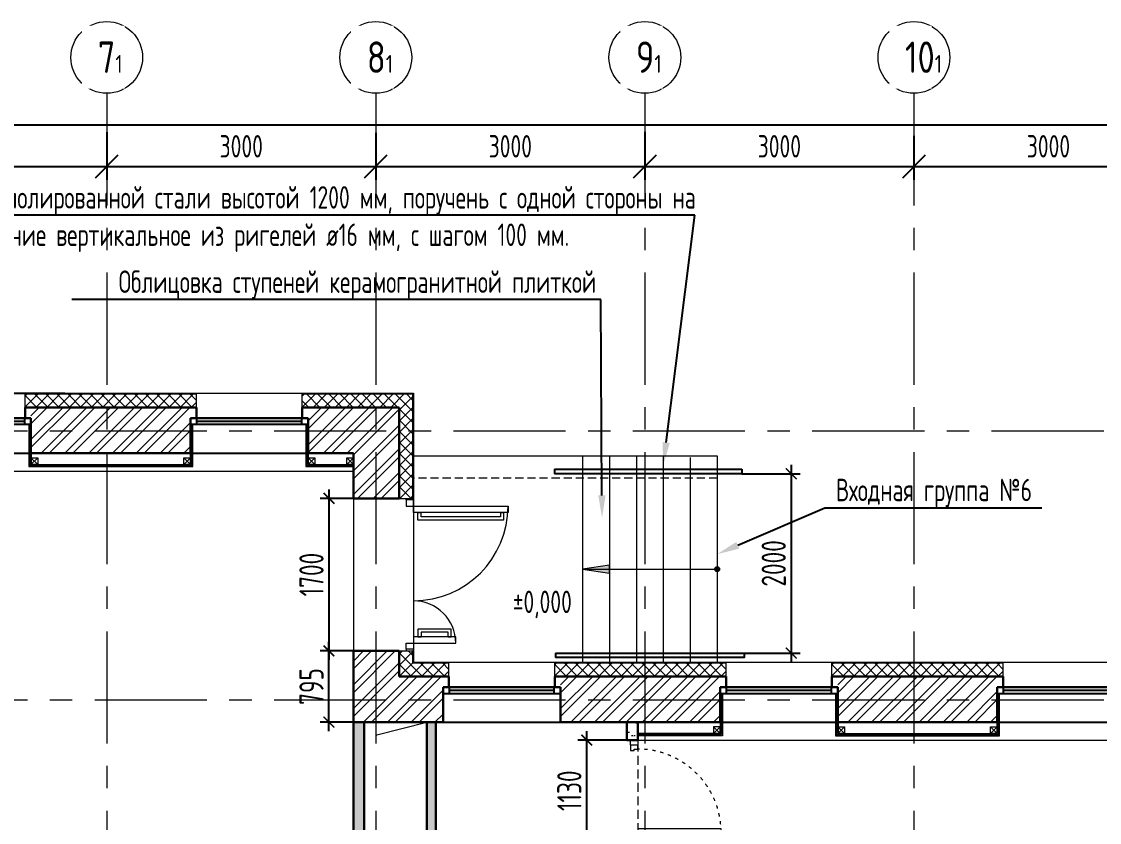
# Model space of a CAD drawing. Header units: millimetres. Extents: x -360149 to 9420325, y 0 to 292181.
# Drawn here: x -201184 to -189165, y 126232 to 135163 of the extents above; entities that cross this region are included whole.
import ezdxf
from ezdxf import colors
from ezdxf.entities.mleader import LeaderData, LeaderLine
from ezdxf.math import Vec2, Vec3

# ---------------------------------------------------------------- set-up
doc = ezdxf.new("R2010")
doc.units = ezdxf.units.MM
doc.header["$MEASUREMENT"] = 0
for name, pattern in [('ACAD_ISO03W100', [30, 12, -18]), ('ADSK_Штрих_ш3 п1_5', [4.5, 3, -1.5]), ('ADSK_Штриховая_ш2 п1', [3, 2, -1]), ('CENTER', [2, 1.25, -0.25, 0.25, -0.25])]:
    doc.linetypes.add(name, pattern=pattern)
doc.layers.get('0').update_dxf_attribs({"color": 250, "lineweight": 9})
for name, color, linetype, lineweight in [('_0', 250, 'Continuous', 9), ('АР_Выноски АПР', 7, 'Continuous', 5), ('АР_Двери', 5, 'Continuous', 18), ('АР_Лестницы', 250, 'Continuous', 15), ('АР_Лестницы ограждение', 94, 'Continuous', 25), ('АР_Навесной фасад', 5, 'Continuous', 5), ('АР_Оси', 193, 'Continuous', 9), ('АР_Оси размеры', 164, 'Continuous', 9), ('АР_Отметки', 250, 'Continuous', 15), ('АР_Перегородки газоблок', 165, 'Continuous', 30), ('АР_Перегородки газоблок_Штрих', 165, 'Continuous', 5), ('АР_Подоконники', 163, 'Continuous', 9), ('АР_Размеры дверей', 15, 'Continuous', 0), ('АР_Сущ Несущая стена', 202, 'Continuous', 30), ('АР_тонкая линия', 250, 'Continuous', 0), ('АР_Утеплитель', 250, 'Continuous', 9), ('АР_Штриховка кирпич', 250, 'Continuous', 9), ('Эвакуация', 7, 'Continuous', 9)]:
    doc.layers.add(name, color=color, linetype=linetype, lineweight=lineweight)
doc.layers.add('АР_новое окно', color=160, linetype='Continuous')
doc.styles.add('ISOCPEUR', font='isocpeur.ttf', dxfattribs={"width": 0.7})
doc.styles.add('ГОСТ 2.304', font='isocpeur.ttf', dxfattribs={"width": 0.7})
doc.dimstyles.new('R_100', dxfattribs={"dimtxt": 270, "dimasz": 120, "dimexe": 100, "dimexo": 0, "dimgap": 60, "dimtad": 1, "dimdec": 0, "dimrnd": 5, "dimzin": 0, "dimdsep": 46, "dimtxsty": 'ISOCPEUR', "dimblk": 'ARCHTICK', "dimcen": 0, "dimdle": 100, "dimclrd": 256, "dimclre": 256, "dimclrt": 256, "dimadec": 0, "dimazin": 0, "dimtfac": 2, "dimtdec": 0, "dimtofl": 0, "dimtmove": 1, "dimatfit": 3, "dimfxl": 1, "dimtvp": 3, "dimtolj": 1, "dimtzin": 0, "dimarcsym": 0})
doc.dimstyles.new('СПДС', dxfattribs={"dimscale": 100, "dimtxt": 2.5, "dimasz": 2.5, "dimexe": 1.5, "dimexo": 0, "dimgap": 1, "dimtad": 1, "dimdec": 0, "dimrnd": 1, "dimtxsty": 'ГОСТ 2.304', "dimblk": 'OBLIQUE', "dimcen": 2.5, "dimdle": 1.5, "dimadec": 0, "dimazin": 2, "dimtfac": 0.75, "dimtdec": 0, "dimtmove": 1, "dimatfit": 3, "dimfxl": 1, "dimtolj": 1, "dimarcsym": 1})
pattern_1 = [(50, (0, 0), (215.17805, -18.82564), [22.5, -247.5]), (355, (0, 0), (-41.6254, 225.65764), [18, -198]), (100.45144, (17.93, -1.57), (173.55265, 206.832), [19.12206, -210.34263]), (46.1842, (0, 60), (320.1724, -49.65578), [33.75, -371.25]), (96.63564, (26.68, 55.86), (280.3986, 292.2356), [28.6831, -315.51413]), (351.18416, (0, 60), (280.3986, 292.2356), [27, -297]), (21, (30, 45), (179.07212, -120.78567), [22.5, -247.5]), (326, (30, 45), (72.9946, 217.54501), [18, -198]), (71.45144, (44.92, 34.93), (252.06671, 96.75935), [19.12206, -210.34263]), (37.5, (0, 0), (3.647957, 99.868156), [0, -195.6, 0, -201, 0, -198.75]), (7.5, (0, 0), (78.92086, 118.323514), [0, -114.6, 0, -191.1, 0, -75.75]), (327.5, (-66.9, 0), (160.14673, -6.766462), [0, -75, 0, -234, 0, -310.5]), (317.5, (-96.9, 0), (174.95585, 30.031495), [0, -97.5, 0, -155.4, 0, -220.5])]
pattern_2 = [(45, (-1195763.57, 164426.86), (-132.58252, 132.58252), []), (45, (-1195675.18, 164426.86), (-132.58252, 132.58252), [])]

# ---------------------------------------------------------------- blocks, each defined once
blk = doc.blocks.new('_Oblique')
at = {"color": 0, "linetype": 'ByBlock', "lineweight": -2}
blk.add_line((-0.5, -0.5), (0.5, 0.5), dxfattribs=at)
blk = doc.blocks.new('*D751')
at = {"layer": 'АР_Оси размеры', "color": 0, "lineweight": -2, "ltscale": 100, "transparency": 16777216}
for p, q in [((-200234, 133929), (-200234, 133397)), ((-203234, 133547), (-203234, 133697)), ((-203384, 133547), (-200084, 133547))]:
    blk.add_line(p, q, dxfattribs=at)
at = {"layer": 'АР_Оси размеры', "color": 0, "lineweight": -2, "ltscale": 100, "transparency": 16777216, "xscale": 250, "yscale": 250, "zscale": 250, "rotation": 180}
blk.add_blockref('_Oblique', (-203234, 133547), dxfattribs=at)
at = {"layer": 'АР_Оси размеры', "color": 0, "lineweight": -2, "ltscale": 100, "transparency": 16777216, "xscale": 250, "yscale": 250, "zscale": 250}
blk.add_blockref('_Oblique', (-200234, 133547), dxfattribs=at)
at = {"layer": 'АР_Оси размеры', "color": 0, "ltscale": 100, "transparency": 16777216, "insert": (-201734, 133772), "char_height": 250, "attachment_point": 5, "style": 'ГОСТ 2.304'}
blk.add_mtext('\\A1;3000', dxfattribs=at)
blk = doc.blocks.new('*D752')
at = {"layer": 'АР_Оси размеры', "color": 0, "lineweight": -2, "ltscale": 100, "transparency": 16777216}
for p, q in [((-200234, 133929), (-200234, 133397)), ((-197234, 133923), (-197234, 133397)), ((-200384, 133547), (-197084, 133547))]:
    blk.add_line(p, q, dxfattribs=at)
at = {"layer": 'АР_Оси размеры', "color": 0, "lineweight": -2, "ltscale": 100, "transparency": 16777216, "xscale": 250, "yscale": 250, "zscale": 250, "rotation": 180}
blk.add_blockref('_Oblique', (-200234, 133547), dxfattribs=at)
at = {"layer": 'АР_Оси размеры', "color": 0, "lineweight": -2, "ltscale": 100, "transparency": 16777216, "xscale": 250, "yscale": 250, "zscale": 250}
blk.add_blockref('_Oblique', (-197234, 133547), dxfattribs=at)
at = {"layer": 'АР_Оси размеры', "color": 0, "ltscale": 100, "transparency": 16777216, "insert": (-198734, 133772), "char_height": 250, "attachment_point": 5, "style": 'ГОСТ 2.304'}
blk.add_mtext('\\A1;3000', dxfattribs=at)
blk = doc.blocks.new('*D753')
at = {"layer": 'АР_Оси размеры', "color": 0, "lineweight": -2, "ltscale": 100, "transparency": 16777216}
for p, q in [((-197234, 133923), (-197234, 133397)), ((-194234, 133935), (-194234, 133397)), ((-197384, 133547), (-194084, 133547))]:
    blk.add_line(p, q, dxfattribs=at)
at = {"layer": 'АР_Оси размеры', "color": 0, "lineweight": -2, "ltscale": 100, "transparency": 16777216, "xscale": 250, "yscale": 250, "zscale": 250, "rotation": 180}
blk.add_blockref('_Oblique', (-197234, 133547), dxfattribs=at)
at = {"layer": 'АР_Оси размеры', "color": 0, "lineweight": -2, "ltscale": 100, "transparency": 16777216, "xscale": 250, "yscale": 250, "zscale": 250}
blk.add_blockref('_Oblique', (-194234, 133547), dxfattribs=at)
at = {"layer": 'АР_Оси размеры', "color": 0, "ltscale": 100, "transparency": 16777216, "insert": (-195734, 133772), "char_height": 250, "attachment_point": 5, "style": 'ГОСТ 2.304'}
blk.add_mtext('\\A1;3000', dxfattribs=at)
blk = doc.blocks.new('*D754')
at = {"layer": 'АР_Оси размеры', "color": 0, "lineweight": -2, "ltscale": 100, "transparency": 16777216}
for p, q in [((-194234, 133935), (-194234, 133397)), ((-191234, 133888), (-191234, 133397)), ((-194384, 133547), (-191084, 133547))]:
    blk.add_line(p, q, dxfattribs=at)
at = {"layer": 'АР_Оси размеры', "color": 0, "lineweight": -2, "ltscale": 100, "transparency": 16777216, "xscale": 250, "yscale": 250, "zscale": 250, "rotation": 180}
blk.add_blockref('_Oblique', (-194234, 133547), dxfattribs=at)
at = {"layer": 'АР_Оси размеры', "color": 0, "lineweight": -2, "ltscale": 100, "transparency": 16777216, "xscale": 250, "yscale": 250, "zscale": 250}
blk.add_blockref('_Oblique', (-191234, 133547), dxfattribs=at)
at = {"layer": 'АР_Оси размеры', "color": 0, "ltscale": 100, "transparency": 16777216, "insert": (-192734, 133772), "char_height": 250, "attachment_point": 5, "style": 'ГОСТ 2.304'}
blk.add_mtext('\\A1;3000', dxfattribs=at)
blk = doc.blocks.new('*D755')
at = {"layer": 'АР_Оси размеры', "color": 0, "lineweight": -2, "ltscale": 100, "transparency": 16777216}
for p, q in [((-191234, 133888), (-191234, 133397)), ((-188234, 133888), (-188234, 133397)), ((-191384, 133547), (-188084, 133547))]:
    blk.add_line(p, q, dxfattribs=at)
at = {"layer": 'АР_Оси размеры', "color": 0, "lineweight": -2, "ltscale": 100, "transparency": 16777216, "xscale": 250, "yscale": 250, "zscale": 250, "rotation": 180}
blk.add_blockref('_Oblique', (-191234, 133547), dxfattribs=at)
at = {"layer": 'АР_Оси размеры', "color": 0, "lineweight": -2, "ltscale": 100, "transparency": 16777216, "xscale": 250, "yscale": 250, "zscale": 250}
blk.add_blockref('_Oblique', (-188234, 133547), dxfattribs=at)
at = {"layer": 'АР_Оси размеры', "color": 0, "ltscale": 100, "transparency": 16777216, "insert": (-189734, 133772), "char_height": 250, "attachment_point": 5, "style": 'ГОСТ 2.304'}
blk.add_mtext('\\A1;3000', dxfattribs=at)
blk = doc.blocks.new('*U1086')
for points in [[(0, 0), (0, -80), (55, -80), (55, 0), (0, 0)], [(55, -80), (55, 0), (115, 0), (115, -40), (100, -40), (100, -80), (55, -80)], [(1075, -80), (1075, 0), (1015, 0), (1015, -40), (1030, -40), (1030, -80), (1075, -80)], [(1130, 0), (1130, -80), (1075, -80), (1075, 0), (1130, 0)]]:
    blk.add_lwpolyline(points)
blk.add_lwpolyline([(100, -80), (100, -1010), (140, -1010), (140, -80)], close=True)
at = {"linetype": 'ACAD_ISO03W100', "ltscale": 3}
blk.add_arc((100, -80), 930, 270, 0, dxfattribs=at)
blk = doc.blocks.new('*U26')
h = blk.add_hatch(color=256)
h.dxf.hatch_style = 1
edge = h.paths.add_edge_path()
edge.add_arc((0, 0), 27.6, 359.64, 719.64)
h = blk.add_hatch(color=256)
h.dxf.hatch_style = 1
h.paths.add_polyline_path([(1200, -44), (1200, 44), (1500, 0)])
blk.add_line((1500, 0), (0, 0))
blk.add_lwpolyline([(1200, 44), (1200, -44), (1500, 0), (1200, 44)])
blk.add_circle((0, 0), 27.6)
blk = doc.blocks.new('*U161')
at = {"layer": 'АР_новое окно', "lineweight": 20}
for p, q in [((0, 1310), (-70, 1310)), ((0, 0), (-70, 0))]:
    blk.add_line(p, q, dxfattribs=at)
at = {"layer": 'АР_новое окно'}
for p, q in [((-70, 1310), (-70, 0)), ((-70, 0), (-70, 1310)), ((0, 1240), (-70, 1240)), ((-35, 1240), (-35, 70)), ((0, 1310), (0, 0)), ((0, 70), (-70, 70))]:
    blk.add_line(p, q, dxfattribs=at)
blk = doc.blocks.new('*D445')
at = {"layer": 'АР_Оси размеры', "color": 0, "lineweight": -2, "ltscale": 100, "transparency": 16777216}
for p, q in [((-218234, 134013), (-218234, 134163)), ((-154724, 134013), (-154724, 134163)), ((-218384, 134013), (-154574, 134013))]:
    blk.add_line(p, q, dxfattribs=at)
at = {"layer": 'АР_Оси размеры', "color": 0, "lineweight": -2, "ltscale": 100, "transparency": 16777216, "xscale": 250, "yscale": 250, "zscale": 250, "rotation": 180}
blk.add_blockref('_Oblique', (-218234, 134013), dxfattribs=at)
at = {"layer": 'АР_Оси размеры', "color": 0, "lineweight": -2, "ltscale": 100, "transparency": 16777216, "xscale": 250, "yscale": 250, "zscale": 250}
blk.add_blockref('_Oblique', (-154724, 134013), dxfattribs=at)
at = {"layer": 'АР_Оси размеры', "color": 0, "ltscale": 100, "transparency": 16777216, "insert": (-186479, 134238), "char_height": 250, "attachment_point": 5, "style": 'ГОСТ 2.304'}
blk.add_mtext('\\A1;63510', dxfattribs=at)
blk = doc.blocks.new('_DotSmall')
at = {"color": 0, "linetype": 'ByBlock', "const_width": 0.5}
blk.add_lwpolyline([(-0.0625, 0, 1), (0.0625, 0, 1)], format="xyb", close=True, dxfattribs=at)
blk = doc.blocks.new('_ArchTick')
at = {"color": 0, "linetype": 'ByBlock', "const_width": 0.15}
blk.add_lwpolyline([(-0.5, -0.5), (0.5, 0.5)], dxfattribs=at)
blk = doc.blocks.new('*D1078')
at = {"layer": 'АР_Размеры дверей', "lineweight": -2, "ltscale": 100, "transparency": 16777216}
for p, q in [((-197756, 129946), (-197756, 128046)), ((-197484, 129846), (-197856, 129846)), ((-197484, 128146), (-197856, 128146))]:
    blk.add_line(p, q, dxfattribs=at)
at = {"layer": 'АР_Размеры дверей', "lineweight": -2, "ltscale": 100, "transparency": 16777216, "xscale": 120, "yscale": 120, "zscale": 120}
for p, rotation in [((-197756, 129846), 90), ((-197756, 128146), 270)]:
    blk.add_blockref('_ArchTick', p, dxfattribs=dict(at, rotation=rotation))
at = {"layer": 'АР_Размеры дверей', "ltscale": 100, "transparency": 16777216, "insert": (-197951, 128996), "char_height": 270, "attachment_point": 5, "rotation": 90, "style": 'ISOCPEUR'}
blk.add_mtext('\\A1;1700', dxfattribs=at)
blk = doc.blocks.new('1700-2')
for points in [[(80, 1600), (0, 1600), (0, 1583), (80, 1583), (80, 1600)], [(0, 1583), (80, 1583), (80, 1513), (50, 1513), (50, 1513), (0, 1513), (0, 1583)], [(-386, 1443), (-421, 1443), (-421, 1358), (-50, 1358), (-50, 1443), (-85, 1443)], [(-386, 1443), (-386, 1393), (-85, 1393), (-85, 1443)], [(-970, 57), (-1005, 57), (-1005, 142), (-50, 142), (-50, 57), (-85, 57)], [(-970, 57), (-970, 107), (-85, 107), (-85, 57)], [(0, -83), (80, -83), (80, -13), (50, -13), (50, -13), (0, -13), (0, -83)], [(80, -100), (0, -100), (0, -83), (80, -83), (80, -100)]]:
    blk.add_lwpolyline(points)
for points in [[(-471, 1443), (0, 1443), (0, 1513), (-471, 1513)], [(0, -13), (-1055, -13), (-1055, 57), (0, 57)]]:
    blk.add_lwpolyline(points, close=True)
for centre, radius, start, end in [((0, 1513), 471, 180, 270), ((0, -13), 1055, 90, 180)]:
    blk.add_arc(centre, radius, start, end)
blk = doc.blocks.new('*D1085')
at = {"layer": 'АР_Размеры дверей', "lineweight": -2, "ltscale": 100, "transparency": 16777216}
for p, q in [((-194881, 125921), (-194881, 127251)), ((-194434, 127151), (-194981, 127151)), ((-194434, 126021), (-194981, 126021))]:
    blk.add_line(p, q, dxfattribs=at)
at = {"layer": 'АР_Размеры дверей', "lineweight": -2, "ltscale": 100, "transparency": 16777216, "xscale": 120, "yscale": 120, "zscale": 120}
for p, rotation in [((-194881, 127151), 90), ((-194881, 126021), 270)]:
    blk.add_blockref('_ArchTick', p, dxfattribs=dict(at, rotation=rotation))
at = {"layer": 'АР_Размеры дверей', "ltscale": 100, "transparency": 16777216, "insert": (-195076, 126586), "char_height": 270, "attachment_point": 5, "rotation": 90, "style": 'ISOCPEUR'}
blk.add_mtext('\\A1;1130', dxfattribs=at)
blk = doc.blocks.new('A$Ce02d65bd')
at = {"ltscale": 100}
for points in [[(0, 0), (0, 75), (75, 75), (75, 0), (0, 0)], [(0, 0), (75, 75)], [(0, 75), (75, 0)]]:
    blk.add_lwpolyline(points, dxfattribs=at)
blk = doc.blocks.new('*D1362')
at = {"layer": 'АР_Размеры дверей', "lineweight": -2, "ltscale": 100, "transparency": 16777216}
for p, q in [((-197756, 127251), (-197756, 128246)), ((-197484, 128146), (-197856, 128146)), ((-197484, 127351), (-197856, 127351))]:
    blk.add_line(p, q, dxfattribs=at)
at = {"layer": 'АР_Размеры дверей', "lineweight": -2, "ltscale": 100, "transparency": 16777216, "xscale": 120, "yscale": 120, "zscale": 120}
for p, rotation in [((-197756, 128146), 90), ((-197756, 127351), 270)]:
    blk.add_blockref('_ArchTick', p, dxfattribs=dict(at, rotation=rotation))
at = {"layer": 'АР_Размеры дверей', "ltscale": 100, "transparency": 16777216, "insert": (-197951, 127748), "char_height": 270, "attachment_point": 5, "rotation": 90, "style": 'ISOCPEUR'}
blk.add_mtext('\\A1;795', dxfattribs=at)
blk = doc.blocks.new('*D1363')
at = {"layer": 'АР_Размеры дверей', "lineweight": -2, "ltscale": 100, "transparency": 16777216}
for p, q in [((-192602, 130221), (-192602, 128021)), ((-193153, 130121), (-192502, 130121)), ((-193128, 128121), (-192502, 128121))]:
    blk.add_line(p, q, dxfattribs=at)
at = {"layer": 'АР_Размеры дверей', "lineweight": -2, "ltscale": 100, "transparency": 16777216, "xscale": 120, "yscale": 120, "zscale": 120}
for p, rotation in [((-192602, 130121), 90), ((-192602, 128121), 270)]:
    blk.add_blockref('_ArchTick', p, dxfattribs=dict(at, rotation=rotation))
at = {"layer": 'АР_Размеры дверей', "ltscale": 100, "transparency": 16777216, "insert": (-192797, 129121), "char_height": 270, "attachment_point": 5, "rotation": 90, "style": 'ISOCPEUR'}
blk.add_mtext('\\A1;2000', dxfattribs=at)

msp = doc.modelspace()

# ---------------------------------------------------------------- hatches: boundary and pattern name
at = {"layer": 'АР_Перегородки газоблок_Штрих', "ltscale": 100}
h = msp.add_hatch(dxfattribs=at)
h.set_pattern_fill('AR-CONC', color=256, scale=30)
h.set_pattern_definition(pattern_1)
h.paths.add_polyline_path([(-197233.92, 124548.4), (-197363.92, 124548.4), (-197363.92, 124600.68), (-197483.92, 124600.68), (-197483.92, 121099.14, 0.09525129), (-197363.92, 121143.32), (-197363.92, 122020.32), (-197363.92, 122020.32), (-197233.92, 122020.32), (-197233.92, 122140.32), (-197364.15, 122140.32), (-197364.12, 122140.71), (-197364.12, 123640.71), (-197233.92, 123640.71), (-197233.92, 123760.71), (-197363.92, 123760.71), (-197363.92, 124428.4), (-197233.92, 124428.4)])
h.paths.add_polyline_path([(-196563.91, 124600.68), (-196663.91, 124600.68), (-196663.91, 124548.4), (-197233.92, 124548.4), (-197233.92, 124428.4), (-196663.91, 124428.4), (-196663.91, 123760.71), (-197233.92, 123760.71), (-197233.92, 123640.71), (-196764.12, 123640.71), (-196663.91, 123640.71), (-196663.9, 122140.32), (-196563.9, 122140.32)])
h.paths.add_polyline_path([(-196563.92, 127350.68), (-196663.92, 127350.68), (-196663.91, 124600.68), (-196563.91, 124600.68)])
h.paths.add_polyline_path([(-197363.92, 127350.68), (-197483.92, 127350.68), (-197483.92, 124600.68), (-197363.92, 124600.68)])
h = msp.add_hatch(dxfattribs=at)
h.set_pattern_fill('AR-CONC', color=256, scale=30)
h.set_pattern_definition(pattern_1)
h.paths.add_polyline_path([(-194313.91, 127350.68), (-194433.91, 127350.68), (-194433.91, 127150.82), (-194313.91, 127150.82)])
at = {"layer": 'АР_Утеплитель', "ltscale": 100}
h = msp.add_hatch(dxfattribs=at)
h.set_pattern_fill('ANSI37', color=256, scale=700)
h.set_pattern_definition([(45, (-1177603.89, 166752.83), (-61.871843, 61.871843), []), (135, (-1177603.89, 166752.83), (-61.871843, -61.871843), [])])
h.paths.add_polyline_path([(-201004.67, 130860.68), (-201004.67, 131010.68), (-201143.92, 131010.68), (-201143.92, 130860.68)])
h.paths.add_polyline_path([(-201004.67, 131010.68), (-201004.67, 130860.68), (-199233.92, 130860.68), (-199233.92, 131010.68)])
h = msp.add_hatch(dxfattribs=at)
h.set_pattern_fill('ANSI37', color=256, scale=700)
h.set_pattern_definition([(45, (-1174788.89, 163752.83), (-61.871843, 61.871843), []), (135, (-1174788.89, 163752.83), (-61.871843, -61.871843), [])])
h.paths.add_polyline_path([(-196823.92, 128145.86), (-196973.92, 128145.86), (-196973.92, 127860.68), (-196418.92, 127860.68), (-196418.92, 128010.68), (-196823.92, 128010.68)])
h.paths.add_polyline_path([(-196973.92, 129845.86), (-196823.92, 129845.86), (-196823.92, 131010.68), (-198053.92, 131010.68), (-198053.92, 130860.68), (-196973.92, 130860.68)])
h = msp.add_hatch(dxfattribs=at)
h.set_pattern_fill('ANSI37', color=256, scale=700)
h.set_pattern_definition([(45, (-1171698.89, 163752.83), (-61.871843, 61.871843), []), (135, (-1171698.89, 163752.83), (-61.871843, -61.871843), [])])
h.paths.add_polyline_path([(-193328.92, 127860.68), (-195238.92, 127860.68), (-195238.92, 128010.68), (-193328.92, 128010.68)])
h = msp.add_hatch(dxfattribs=at)
h.set_pattern_fill('ANSI37', color=256, scale=700)
h.set_pattern_definition([(45, (-1168608.89, 163752.83), (-61.871843, 61.871843), []), (135, (-1168608.89, 163752.83), (-61.871843, -61.871843), [])])
h.paths.add_polyline_path([(-190238.92, 127860.68), (-192148.92, 127860.68), (-192148.92, 128010.68), (-190238.92, 128010.68)])
at = {"layer": 'АР_Штриховка кирпич', "ltscale": 100}
h = msp.add_hatch(dxfattribs=at)
h.set_pattern_fill('ANSI32', color=256, scale=500)
h.set_pattern_definition([(45, (-1199358.57, 167426.86), (-132.58252, 132.58252), []), (45, (-1199270.18, 167426.86), (-132.58252, 132.58252), [])])
h.paths.add_polyline_path([(-199298.92, 130860.68), (-201078.92, 130860.68), (-201078.92, 130350.68), (-199298.92, 130350.68)])
h = msp.add_hatch(dxfattribs=at)
h.set_pattern_fill('ANSI32', color=256, scale=500)
h.set_pattern_definition(pattern_2)
h.paths.add_polyline_path([(-196973.92, 130860.68), (-196973.92, 130339.61), (-196973.92, 129845.86), (-197483.92, 129845.86), (-197483.92, 130350.68), (-197988.92, 130350.68), (-197988.92, 130860.68)])
h = msp.add_hatch(dxfattribs=at)
h.set_pattern_fill('ANSI32', color=256, scale=500)
h.set_pattern_definition(pattern_2)
h.paths.add_polyline_path([(-196483.92, 127860.68), (-196973.92, 127860.68), (-196973.92, 128145.86), (-197483.92, 128145.86), (-197483.92, 127350.68), (-196483.92, 127350.68)])
h = msp.add_hatch(dxfattribs=at)
h.set_pattern_fill('ANSI32', color=256, scale=500)
h.set_pattern_definition([(45, (-1193453.57, 164426.86), (-132.58252, 132.58252), []), (45, (-1193365.18, 164426.86), (-132.58252, 132.58252), [])])
h.paths.add_polyline_path([(-193393.92, 127860.68), (-195173.92, 127860.68), (-195173.92, 127350.68), (-193393.92, 127350.68)])
h = msp.add_hatch(dxfattribs=at)
h.set_pattern_fill('ANSI32', color=256, scale=500)
h.set_pattern_definition([(45, (-1190363.57, 164426.86), (-132.58252, 132.58252), []), (45, (-1190275.18, 164426.86), (-132.58252, 132.58252), [])])
h.paths.add_polyline_path([(-190303.92, 127860.68), (-192083.92, 127860.68), (-192083.92, 127350.68), (-190303.92, 127350.68)])

# ---------------------------------------------------------------- linework, layer by layer
for points in [[(-201103.92, 130671.77), (-201103.92, 130199.95), (-199273.92, 130199.95), (-199273.92, 130671.77)], [(-201091.42, 130671.77), (-201091.42, 130212.45), (-199286.42, 130212.45), (-199286.42, 130671.77)], [(-201078.92, 130741.77), (-201078.92, 130224.95), (-199298.92, 130224.95), (-199298.92, 130602.8)], [(-198013.92, 130671.77), (-198013.92, 130199.95), (-197483.92, 130199.95)], [(-198001.42, 130671.77), (-198001.42, 130212.45), (-197483.92, 130212.45)], [(-197988.92, 130741.77), (-197988.92, 130224.95), (-197483.92, 130224.95)], [(-193393.92, 127671.77), (-193393.92, 127224.95), (-194313.92, 127224.95)], [(-193368.92, 127671.77), (-193368.92, 127199.95), (-194313.91, 127199.95)], [(-193381.42, 127671.77), (-193381.42, 127212.45), (-194313.91, 127212.45)], [(-192108.92, 127671.77), (-192108.92, 127199.95), (-190278.92, 127199.95), (-190278.92, 127671.77)], [(-192096.42, 127671.77), (-192096.42, 127212.45), (-190291.42, 127212.45), (-190291.42, 127671.77)], [(-192083.92, 127741.77), (-192083.92, 127224.95), (-190303.92, 127224.95), (-190303.92, 127602.8)]]:
    msp.add_lwpolyline(points)
at = {"layer": 'АР_Лестницы', "ltscale": 100}
for p, q in [((-194927.92, 130320.68), (-194927.92, 128020.68)), ((-194627.92, 130320.68, 0), (-194627.92, 128020.68)), ((-194327.92, 130320.68, 0), (-194327.92, 128020.68)), ((-194027.92, 130320.68, 0), (-194027.92, 128020.68)), ((-193727.92, 130300.33, 0), (-193727.92, 128020.68)), ((-193427.92, 130070.68, 0), (-193427.92, 128020.68, 0))]:
    msp.add_line(p, q, dxfattribs=at)
at = {"layer": 'АР_Лестницы', "ltscale": 100, "elevation": 0}
for points in [[(-196813.91, 130320.68), (-193428.4, 130320.68)], [(-193428.4, 130320.68), (-193428.4, 130070.68)]]:
    msp.add_lwpolyline(points, dxfattribs=at)
at = {"layer": 'АР_Лестницы', "linetype": 'ADSK_Штрих_ш3 п1_5', "ltscale": 30, "elevation": 0}
msp.add_lwpolyline([(-193428.4, 130070.68), (-196813.91, 130070.68)], dxfattribs=at)
at = {"layer": 'АР_Лестницы ограждение', "color": 18, "ltscale": 100, "true_color": 0x000000}
for p, q in [((-195242.32, 130170.78), (-195242.32, 130120.78)), ((-195231.27, 128120.68), (-195231.27, 128070.68))]:
    msp.add_line(p, q, dxfattribs=at)
for points in [[(-193152.92, 130170.78), (-193152.92, 130120.78), (-195242.32, 130120.78)], [(-195242.32, 130170.78), (-193152.92, 130170.78)], [(-193128.04, 128120.68), (-193128.04, 128070.68), (-195231.27, 128070.68)], [(-195231.27, 128120.68), (-193128.04, 128120.68)]]:
    msp.add_lwpolyline(points, dxfattribs=at)
at = {"layer": 'АР_Навесной фасад', "ltscale": 100}
for p, q in [((-201143.92, 131010.68), (-200701.11, 131010.68)), ((-200764.67, 131020.68), (-196813.92, 131020.68)), ((-200764.67, 131010.68), (-199233.92, 131010.68)), ((-198053.92, 131010.68), (-196823.92, 131010.68)), ((-196823.92, 131010.68), (-196823.92, 129845.86)), ((-196813.92, 131020.68), (-196813.92, 129845.86)), ((-196823.92, 128145.86), (-196823.92, 128010.68)), ((-196813.92, 128145.86), (-196813.92, 128020.68)), ((-196823.92, 128010.68), (-196418.92, 128010.68)), ((-196813.92, 128020.68), (-188653.92, 128020.68)), ((-195238.92, 128010.68), (-193328.92, 128010.68)), ((-192148.92, 128010.68), (-190238.92, 128010.68))]:
    msp.add_line(p, q, dxfattribs=at)
at = {"layer": 'АР_Навесной фасад', "color": 18, "ltscale": 100, "true_color": 0x000000}
for points in [[(-201143.92, 130860.68), (-201143.92, 131020.68)], [(-199233.92, 130860.68), (-199233.92, 131020.68)], [(-198053.92, 130860.68), (-198053.92, 131020.68)], [(-196973.92, 129845.86), (-196813.92, 129845.86)], [(-196973.92, 128145.86), (-196813.92, 128145.86)], [(-196418.92, 127860.68), (-196418.92, 128020.68)], [(-195238.92, 127860.68), (-195238.92, 128020.68)], [(-193328.92, 127860.68), (-193328.92, 128020.68)], [(-192148.92, 127860.68), (-192148.92, 128020.68)], [(-190238.92, 127860.68), (-190238.92, 128020.68)]]:
    msp.add_lwpolyline(points, dxfattribs=at)
at = {"layer": 'АР_новое окно'}
for p, q in [((-202323.92, 131020.68), (-200701.11, 131020.68)), ((-202388.92, 130350.68), (-201078.92, 130350.68)), ((-199298.92, 130350.68), (-197988.92, 130350.68)), ((-196483.92, 127350.68), (-195173.92, 127350.68)), ((-193393.92, 127350.68), (-192083.92, 127350.68)), ((-190303.92, 127350.68), (-188993.92, 127350.68))]:
    msp.add_line(p, q, dxfattribs=at)
at = {"layer": 'АР_Оси', "linetype": 'CENTER', "ltscale": 1000}
for p, q in [((-200233.92, 134363.15), (-200233.92, 78630.8)), ((-197233.92, 134363.15), (-197233.92, 78630.8)), ((-194233.92, 134363.15), (-194233.92, 78630.8)), ((-191233.92, 134363.15), (-191233.92, 74900.03)), ((-224367.61, 130600.68), (-141189.21, 130600.68)), ((-224367.61, 127600.68), (-141189.21, 127600.68))]:
    msp.add_line(p, q, dxfattribs=at)
at = {"layer": 'АР_Оси', "ltscale": 0.5}
for centre in [(-200233.92, 134763.15), (-197233.92, 134763.15), (-194233.92, 134763.15), (-191233.92, 134763.15)]:
    msp.add_circle(centre, 400, dxfattribs=at)
at = {"layer": 'АР_Перегородки газоблок', "ltscale": 100}
for points in [[(-197483.92, 118520.66), (-197483.92, 127350.68)], [(-197363.92, 127350.68), (-197363.92, 126452.04)], [(-197363.92, 127350.68), (-197363.92, 124548.4)], [(-196663.91, 124548.4), (-196663.92, 127350.68)], [(-196563.9, 122140.32), (-196563.92, 127350.68)], [(-194433.92, 127350.68), (-194433.91, 127150.82)], [(-194313.93, 127350.68), (-194313.91, 127150.81)], [(-194313.91, 127150.81), (-194433.91, 127150.82)]]:
    msp.add_lwpolyline(points, dxfattribs=at)
at = {"layer": 'АР_Подоконники', "ltscale": 100}
for p, q in [((-205983.92, 130150.68), (-197483.92, 130150.68)), ((-194313.91, 127150.86), (-188852.08, 127150.68))]:
    msp.add_line(p, q, dxfattribs=at)
at = {"layer": 'АР_Сущ Несущая стена', "ltscale": 100}
for p, q in [((-201143.92, 130860.68), (-199233.92, 130860.68)), ((-201143.92, 130741.77), (-201143.92, 130860.68)), ((-199233.92, 130741.77), (-199233.92, 130860.68)), ((-198053.92, 130860.68), (-196973.92, 130860.68)), ((-198053.92, 130741.77), (-198053.92, 130860.68)), ((-196973.92, 130860.68), (-196973.92, 129845.86)), ((-201143.92, 130741.77), (-201078.92, 130741.77)), ((-201078.92, 130741.77), (-201078.92, 130350.68)), ((-201078.92, 130734.73), (-201078.92, 130224.95)), ((-199298.92, 130741.77), (-199298.92, 130350.68)), ((-199298.92, 130741.77), (-199233.92, 130741.77)), ((-198053.92, 130741.77), (-197988.92, 130741.77)), ((-197988.92, 130741.77), (-197988.92, 130350.68)), ((-201078.92, 130350.68), (-199298.92, 130350.68)), ((-197988.92, 130350.68), (-197483.92, 130350.68)), ((-197483.92, 130350.68), (-197483.92, 129845.86)), ((-197483.92, 129845.86), (-196973.92, 129845.86)), ((-197483.92, 128145.86), (-197483.92, 127350.68)), ((-197483.92, 128145.86), (-196973.92, 128145.86)), ((-196973.92, 128145.86), (-196973.92, 127860.68)), ((-196973.92, 127860.68), (-196418.92, 127860.68)), ((-196418.92, 127741.77), (-196418.92, 127860.68)), ((-195238.92, 127860.68), (-193328.92, 127860.68)), ((-195238.92, 127741.77), (-195238.92, 127860.68)), ((-193328.92, 127741.77), (-193328.92, 127860.68)), ((-192148.92, 127860.68), (-190238.92, 127860.68)), ((-192148.92, 127741.77), (-192148.92, 127860.68)), ((-190238.92, 127741.77), (-190238.92, 127860.68)), ((-196483.92, 127741.77), (-196483.92, 127350.68)), ((-196483.92, 127741.77), (-196418.92, 127741.77)), ((-195238.92, 127741.77), (-195173.92, 127741.77)), ((-195173.92, 127741.77), (-195173.92, 127350.68)), ((-193393.92, 127741.77), (-193393.92, 127350.68)), ((-193393.92, 127741.77), (-193328.92, 127741.77)), ((-192148.92, 127741.77), (-192083.92, 127741.77)), ((-192083.92, 127741.77), (-192083.92, 127350.68)), ((-192083.92, 127734.73), (-192083.92, 127224.95)), ((-190303.92, 127741.77), (-190303.92, 127350.68)), ((-190303.92, 127741.77), (-190238.92, 127741.77)), ((-197483.92, 127350.68), (-196483.92, 127350.68)), ((-195173.92, 127350.68), (-193393.92, 127350.68)), ((-192083.92, 127350.68), (-190303.92, 127350.68))]:
    msp.add_line(p, q, dxfattribs=at)
at = {"layer": 'АР_тонкая линия', "linetype": 'ADSK_Штриховая_ш2 п1', "ltscale": 50}
msp.add_line((-194313.92, 127123.32), (-194313.91, 126000.95), dxfattribs=at)
at = {"layer": 'АР_тонкая линия', "color": 18, "ltscale": 100, "true_color": 0x000000}
for points in [[(-197483.92, 129845.86), (-197483.92, 128145.86)], [(-196813.92, 129845.86), (-196813.92, 128145.86)]]:
    msp.add_lwpolyline(points, dxfattribs=at)
at = {"layer": 'Эвакуация', "lineweight": 18}
for p in [(-197223.92, 127210.68), (-196663.92, 124550.68)]:
    msp.add_line(p, (-196663.92, 127350.68), dxfattribs=at)
at = {"layer": 'Эвакуация'}
msp.add_line((-196669.42, 127348.4), (-196669.42, 124548.4), dxfattribs=at)

# ---------------------------------------------------------------- block references
at = {"layer": '_0', "color": 1, "lineweight": -3, "ltscale": 500}
for p in [(-201078.92, 130224.95), (-199373.92, 130224.95), (-197988.92, 130224.95), (-197558.62, 130224.95), (-192083.92, 127224.95), (-190378.92, 127224.95)]:
    msp.add_blockref('A$Ce02d65bd', p, dxfattribs=at)
at = {"layer": '_0', "color": 1, "lineweight": -3, "ltscale": 500, "xscale": -1}
msp.add_blockref('A$Ce02d65bd', (-193393.92, 127224.95), dxfattribs=at)
at = {"layer": 'АР_Двери', "lineweight": 30, "ltscale": 100, "rotation": 180}
msp.add_blockref('1700-2', (-196813.92, 129745.86), dxfattribs=at)
at = {"layer": 'АР_Двери', "rotation": 90.00000000000001}
msp.add_blockref('*U1086', (-194393.92, 126020.82), dxfattribs=at)
at = {"layer": 'АР_Лестницы', "ltscale": 100, "rotation": 180}
msp.add_blockref('*U26', (-193428.4, 129055.86), dxfattribs=at)
at = {"layer": 'АР_новое окно', "xscale": -1, "rotation": 90}
for p in [(-201078.92, 130671.77), (-197988.92, 130671.77), (-195173.92, 127671.77), (-192083.92, 127671.77), (-188993.92, 127671.77)]:
    msp.add_blockref('*U161', p, dxfattribs=at)

# ---------------------------------------------------------------- dimensions: what is measured, and where the dimension line sits
at = {"layer": 'АР_Оси размеры', "ltscale": 100}
for base, p1, p2, picture, middle in [((-200233.92, 133546.65), (-203233.92, 133546.65), (-200233.92, 133928.69), '*D751', (-201733.92, 133771.65)), ((-197233.92, 133546.65), (-200233.92, 133928.69), (-197233.92, 133922.94), '*D752', (-198733.92, 133771.65)), ((-194233.92, 133546.65), (-197233.92, 133922.94), (-194233.92, 133934.5), '*D753', (-195733.92, 133771.65)), ((-191233.92, 133546.65), (-194233.92, 133934.5), (-191233.92, 133888.23), '*D754', (-192733.92, 133771.65)), ((-188233.92, 133546.65), (-191233.92, 133888.23), (-188233.92, 133888.36), '*D755', (-189733.92, 133771.65))]:
    dim = msp.add_linear_dim(base=base, p1=p1, p2=p2, dimstyle='СПДС', dxfattribs=at)
    dim.commit()
    dim.dimension.update_dxf_attribs({"geometry": picture, "text_midpoint": middle})
at = {"layer": 'АР_Размеры дверей', "ltscale": 100}
for base, p1, p2, picture, middle in [((-192601.74, 128120.68), (-193152.92, 130120.78), (-193128.04, 128120.68), '*D1363', (-192796.74, 129120.73)), ((-197755.63, 128145.86), (-197483.92, 129845.86), (-197483.92, 128145.86), '*D1078', (-197950.63, 128995.86)), ((-197755.63, 128145.86), (-197483.92, 127350.68), (-197483.92, 128145.86), '*D1362', (-197950.63, 127748.27)), ((-194880.74, 127150.87), (-194433.91, 126020.82), (-194433.88, 127150.87), '*D1085', (-195075.74, 126585.84))]:
    dim = msp.add_linear_dim(base=base, p1=p1, p2=p2, angle=90, dimstyle='R_100', override={"dimpost": '\\X', "dimfxl": 2.5, "dimarcsym": 1}, dxfattribs=at)
    dim.commit()
    dim.dimension.update_dxf_attribs({"geometry": picture, "text_midpoint": middle})

# ---------------------------------------------------------------- leaders
at = {"layer": 'АР_Выноски АПР'}
ml = msp.add_multileader_mtext('Standard', dxfattribs=at)
ml.set_content('\\A1;Замена ограждения из нержавеющей полированной стали высотой 1200 мм, поручень с одной стороны на высоте 900 и 500мм,  ø50мм. Заполнение вертикальное из ригелей ø16 мм, с шагом 100 мм. ', color=256, style='ISOCPEUR')
ml.set_leader_properties()
ml.build(insert=Vec2(0, 0))
ml.multileader.update_dxf_attribs({"text_left_attachment_type": 6, "text_right_attachment_type": 6, "dogleg_length": 100, "arrow_head_size": 250})
ctx = ml.context
ctx.base_point, ctx.char_height, ctx.arrow_head_size, ctx.landing_gap_size, ctx.plane_origin = Vec3(-205620.5, 133002.61), 250, 250, 25, Vec3(-205599.44, 130397.91)
ctx.left_attachment, ctx.right_attachment = 6, 6
notes = []
notes.append((ctx, [(0, (1, 1, 0), (-193675.5, 133002.61), (-1, 0), 100, [(1, [(-194027.92, 130220.68)], 0, [])])]))
ctx.mtext.insert, ctx.mtext.width, ctx.mtext.defined_height, ctx.mtext.flow_direction = Vec3(-205595.5, 133327.61), 12334.3167, 1956.15, 5
ml = msp.add_multileader_mtext('Standard', dxfattribs=at)
ml.set_content('Облицовка ступеней керамогранитной плиткой ', color=256, style='ISOCPEUR')
ml.set_leader_properties()
ml.build(insert=Vec2(0, 0))
ml.multileader.update_dxf_attribs({"text_left_attachment_type": 6, "text_right_attachment_type": 6, "dogleg_length": 100, "arrow_head_size": 250})
ctx = ml.context
ctx.base_point, ctx.char_height, ctx.arrow_head_size, ctx.landing_gap_size, ctx.plane_origin = Vec3(-200125, 132062.08), 250, 250, 25, Vec3(-193966.75, 131465.59)
ctx.left_attachment, ctx.right_attachment = 6, 6
notes.append((ctx, [(1, (1, 1, 0), (-194725, 132062.08), (-1, 0), 100, [(0, [(-194711, 129629.5)], 0, [])])]))
ctx.mtext.insert, ctx.mtext.width, ctx.mtext.flow_direction = Vec3(-200100, 132387.08), 7636, 5
ml = msp.add_multileader_mtext('Standard', dxfattribs=at)
ml.set_content('Входная группа №6', color=256, style='ISOCPEUR')
ml.set_leader_properties()
ml.build(insert=Vec2(0, 0))
ml.multileader.update_dxf_attribs({"text_left_attachment_type": 6, "text_right_attachment_type": 6, "dogleg_length": 100, "arrow_head_size": 250})
ctx = ml.context
ctx.base_point, ctx.char_height, ctx.arrow_head_size, ctx.landing_gap_size, ctx.plane_origin = Vec3(-192128.21, 129739.56), 250, 250, 25, Vec3(-186936.2, 139700.43)
ctx.left_attachment, ctx.right_attachment = 6, 6
notes.append((ctx, [(0, (1, 1, 0), (-192228.21, 129739.56), (1, 0), 100, [(2, [(-193427.92, 129223.75)], 0, [])])]))
ctx.mtext.insert, ctx.mtext.width, ctx.mtext.defined_height, ctx.mtext.flow_direction = Vec3(-192103.21, 130064.56), 4200.7654, 12.17, 5
at = {"layer": 'АР_Отметки'}
ml = msp.add_multileader_mtext('Standard', dxfattribs=at)
ml.set_content('%%P0,000', color=256, style='ISOCPEUR')
ml.set_leader_properties(color=256, linetype='Continuous', lineweight=-1)
ml.set_arrow_properties(name='DOTSMALL')
ml.build(insert=Vec2(0, 0))
ml.multileader.update_dxf_attribs({"has_text_frame": 1, "text_left_attachment_type": 4, "text_right_attachment_type": 4, "dogleg_length": 100, "arrow_head_size": 180})
ctx = ml.context
ctx.base_point, ctx.char_height, ctx.arrow_head_size, ctx.landing_gap_size, ctx.plane_origin = Vec3(-195756.55, 128483.82, -0.16), 250, 180, 50, Vec3(-198827.64, 126894.28, -0.16)
ctx.left_attachment, ctx.right_attachment = 4, 4
notes.append((ctx, [(0, (0, 0, 0), (0, 0), (1, 0), 1, [])]))
ctx.mtext.insert, ctx.mtext.width, ctx.mtext.line_spacing_style, ctx.mtext.flow_direction = Vec3(-195706.55, 128817.16, -0.16), 852.697, 2, 5
ml = msp.add_multileader_mtext('Standard', dxfattribs=at)
ml.set_content('{\\W0.8;-2,250}', color=256, style='ISOCPEUR')
ml.set_leader_properties(color=256, linetype='Continuous', lineweight=-1)
ml.set_arrow_properties(name='DOTSMALL')
ml.build(insert=Vec2(0, 0))
ml.multileader.update_dxf_attribs({"has_text_frame": 1, "text_left_attachment_type": 4, "text_right_attachment_type": 4, "dogleg_length": 100, "arrow_head_size": 180})
ctx = ml.context
ctx.base_point, ctx.char_height, ctx.arrow_head_size, ctx.landing_gap_size, ctx.plane_origin = Vec3(-296774.14, 128156.95), 250, 180, 50, Vec3(-296855.54, 126878.84)
ctx.left_attachment, ctx.right_attachment = 4, 4
notes.append((ctx, [(0, (0, 0, 0), (0, 0), (1, 0), 1, [])]))
ctx.mtext.insert, ctx.mtext.width, ctx.mtext.defined_height, ctx.mtext.line_spacing_style, ctx.mtext.flow_direction = Vec3(-296724.14, 128490.29), 769.989, 343.89, 2, 5
for ctx, leaders in notes:
    for number, flags, end, landing, length, lines in leaders:
        leader = LeaderData()
        leader.index, (leader.has_last_leader_line, leader.has_dogleg_vector, leader.attachment_direction) = number, flags
        leader.last_leader_point, leader.dogleg_vector, leader.dogleg_length = Vec3(end), Vec3(landing), length
        for number, points, colour, breaks in lines:
            line = LeaderLine()
            line.index, line.vertices, line.color, line.breaks = number, Vec3.list(points), colors.encode_raw_color(colour), breaks
            leader.lines.append(line)
        ctx.leaders.append(leader)

# ---------------------------------------------------------------- next in the draw order: texts
at = {"layer": 'АР_Оси', "char_height": 350, "width": 123.8671, "attachment_point": 1, "line_spacing_factor": 1.149209, "style": 'ГОСТ 2.304', "bg_fill": 2}
for s, insert in [('{\\W0.8;7\\H0.57143x;1}', (-200333.74, 134940.93)), ('{\\W0.8;8\\H0.57143x;1}', (-197333.74, 134940.93)), ('{\\W0.8;9\\H0.57143x;1}', (-194333.74, 134940.93)), ('{\\W0.8;10\\H0.57143x;1}', (-191333.74, 134940.93))]:
    msp.add_mtext(s, dxfattribs=dict(at, insert=insert))

# ---------------------------------------------------------------- next in the draw order: dimensions: what is measured, and where the dimension line sits
at = {"layer": 'АР_Оси размеры', "ltscale": 100}
dim = msp.add_linear_dim(base=(-154723.92, 134013.15), p1=(-218233.92, 134013.15), p2=(-154723.92, 134013.15), dimstyle='СПДС', dxfattribs=at)
dim.commit()
dim.dimension.update_dxf_attribs({"geometry": '*D445', "text_midpoint": (-186478.92, 134238.15)})

doc.saveas('drawing.dxf')
